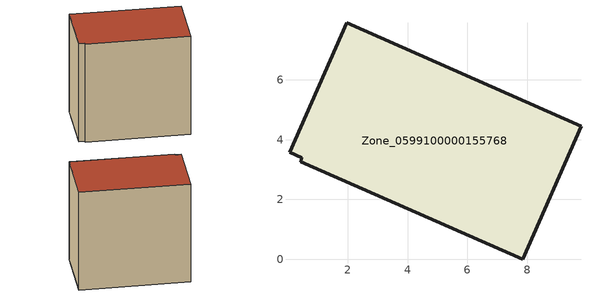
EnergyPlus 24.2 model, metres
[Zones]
Zone_0599100000155768
 floor ground (C_G): 0.47,3.39 0.05,3.57 1.96,7.91 9.8,4.44 7.85,0 0.43,3.26 z0
 wall outside (C_F): 9.8,4.44 1.96,7.91 0.05,3.57 0.47,3.39 0.43,3.26 7.85,0 9.8,4.44 z0:8.45
 roof outside (C_R): 0.05,3.57 0.47,3.39 0.43,3.26 7.85,0 9.8,4.44 1.96,7.91 z8.45
[BUILDING]
Pand.0599100000155768: North Axis=0; Terrain=City; Loads Convergence Tolerance Value=0.04; Temperature Convergence Tolerance Value=0.4; Solar Distribution=FullExterior; Maximum Number of Warmup Days=25; Minimum Number of Warmup Days=1
[Site:Location]
Rotterdam.The.Hague.AP_ZH_NLD Design_Conditions: Latitude=51.96; Longitude=4.45; Time Zone=1; Elevation=-4.5
[SITE:GROUNDTEMPERATURE:BUILDINGSURFACE]
18, 18, 18, 18, 18, 18, 18, 18, 18, 18, 18, 18
[MATERIAL] Thermal Absorptance=0.9; Solar Absorptance=0.7; Visible Absorptance=0.7
Name | Roughness | Thickness | Conductivity | Density | Specific Heat
G.TC.1946-1964 | MediumSmooth | 0.15 | 1 | 540 | 1210
F.TC.1946-1964 | Rough | 0.3 | 0.857143 | 1920 | 840
R.TC.1946-1964 | MediumRough | 0.2 | 0.235294 | 1500 | 1000
[CONSTRUCTION]
C_G: G.TC.1946-1964
C_F: F.TC.1946-1964
C_R: R.TC.1946-1964
[ZONE]
Zone_0599100000155768: Type=1; Multiplier=1; Ceiling Height=Autocalculate; Volume=Autocalculate; Floor Area=autocalculate; Part of Total Floor Area=Yes
[ZONEINFILTRATION:DESIGNFLOWRATE]
Infil_Zone_0599100000155768: Zone or ZoneList or Space or SpaceList=Zone_0599100000155768; Schedule=AlwaysOn; Design Flow Rate Calculation Method=Flow/Area; Flow Rate per Floor Area=0.003; Constant Term Coefficient=1; Temperature Term Coefficient=0; Velocity Term Coefficient=0; Velocity Squared Term Coefficient=0
[HVACTEMPLATE:ZONE:IDEALLOADSAIRSYSTEM]
Zone_0599100000155768: Maximum Heating Supply Air Temperature=50; Minimum Cooling Supply Air Temperature=13; Maximum Heating Supply Air Humidity Ratio=0.0156; Minimum Cooling Supply Air Humidity Ratio=0.0077; Heating Limit=NoLimit; Cooling Limit=NoLimit; Dehumidification Control Type=ConstantSensibleHeatRatio; Cooling Sensible Heat Ratio=0.7; Dehumidification Setpoint=60; Humidification Control Type=None; Humidification Setpoint=30; Outdoor Air Method=None; Outdoor Air Flow Rate per Person=0.00944; Outdoor Air Flow Rate per Zone Floor Area=0; Outdoor Air Flow Rate per Zone=0; Demand Controlled Ventilation Type=None; Outdoor Air Economizer Type=NoEconomizer; Heat Recovery Type=None; Sensible Heat Recovery Effectiveness=0.7; Latent Heat Recovery Effectiveness=0.65
[ZONECONTROL:THERMOSTAT]
ThermostatControl_Zone_0599100000155768: Zone or ZoneList=Zone_0599100000155768; Control Type Schedule=DualSetpointControlType; Control 1=Thermostat_Zone_0599100000155768; Temperature Difference Between Cutout And Setpoint=0
[THERMOSTATSETPOINT:DUALSETPOINT]
Thermostat_Zone_0599100000155768: Heating Setpoint Temperature Schedule=HeatingSetpoint_Zone_0599100000155768; Cooling Setpoint Temperature Schedule=CoolingSetpoint_Zone_0599100000155768
[SCHEDULE:COMPACT]
HeatingSetpoint_Zone_0599100000155768: Through: 12/31, For: AllDays, Until: 24:00, 21
CoolingSetpoint_Zone_0599100000155768: Through: 12/31, For: AllDays, Until: 24:00, 24
DualSetpointControlType: Through: 12/31, For: AllDays, Until: 24:00, 4
AlwaysOn: Through: 12/31, For: AllDays, Until: 24:00, 1
